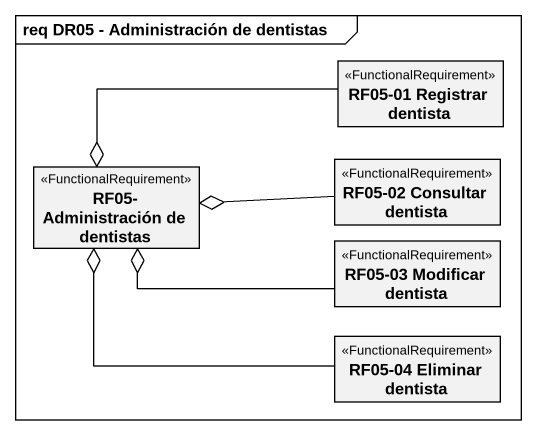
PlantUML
@startuml
mainframe req DR05 - Administración de dentistas
hide circle
hide empty members
class "RF05-01 Registrar dentista" as RF05_01_Registrar_dentista <<FunctionalRequirement>>
class "RF05- Administración de dentistas" as RF05_Administración_de <<FunctionalRequirement>>
class "RF05-02 Consultar dentista" as RF05_02_Consultar_dentista <<FunctionalRequirement>>
class "RF05-03 Modificar dentista" as RF05_03_Modificar_dentista <<FunctionalRequirement>>
class "RF05-04 Eliminar dentista" as RF05_04_Eliminar_dentista <<FunctionalRequirement>>
RF05_01_Registrar_dentista -left-o RF05_Administración_de
RF05_02_Consultar_dentista -left-o RF05_Administración_de
RF05_03_Modificar_dentista -left-o RF05_Administración_de
RF05_04_Eliminar_dentista -left-o RF05_Administración_de
@enduml
